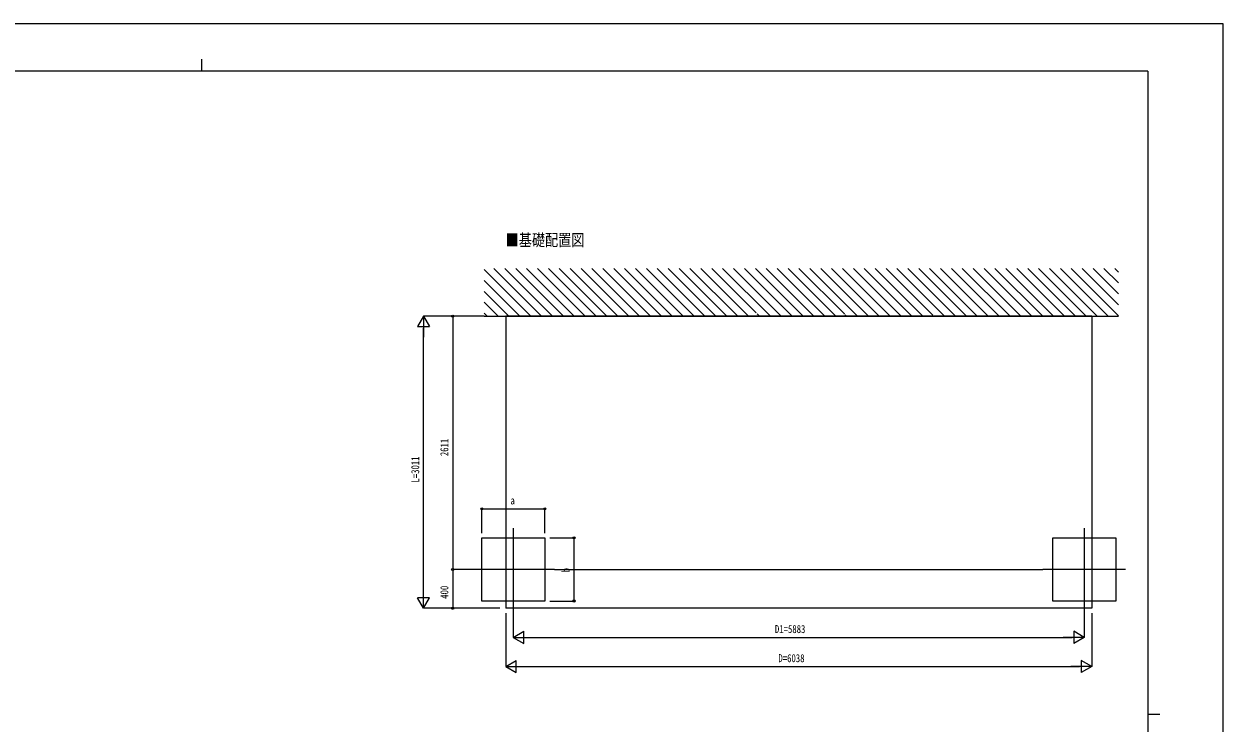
# Model space of a CAD drawing. Units: millimetres, scale not verified. Extents: x -10512 to 10512, y -7425 to 7425.
# Drawn here: x -1843 to 10512, y 222 to 7425 of the extents above; entities that cross this region are included whole.
import ezdxf
from ezdxf.enums import TextEntityAlignment as Align

# ---------------------------------------------------------------- set-up
doc = ezdxf.new("R2010")
doc.units = ezdxf.units.MM
doc.header["$LTSCALE"] = 40
for name, color, linetype in [('0-2_USER1', 3, 'Continuous'), ('0-4_YKK_12', 2, 'Continuous'), ('0-6_YKK_A1', 4, 'Continuous'), ('0-7_YKK_D', 6, 'Continuous'), ('0-8_YKK_ZWAK', 7, 'Continuous')]:
    doc.layers.add(name, color=color, linetype=linetype)
doc.styles.add('ＭＳ ゴシック', font='')
doc.styles.get('ＭＳ ゴシック').set_extended_font_data('MS Gothic')

msp = doc.modelspace()

# ---------------------------------------------------------------- linework, layer by layer
at = {"layer": '0-4_YKK_12'}
for p, q in [((3199.23, 2229.21), (3199.23, 1379.21)), ((9082.23, 2229.21), (9082.23, 1379.21)), ((3624.23, 1804.21), (2774.23, 1804.21)), ((9507.23, 1804.21), (8657.23, 1804.21))]:
    msp.add_line(p, q, dxfattribs=at)
at = {"layer": '0-6_YKK_A1'}
for p, q in [((3378.26, 4415.21), (2899.46, 4894.02)), ((3490.52, 4415.21), (2999.05, 4906.68)), ((3602.77, 4415.21), (3111.3, 4906.68)), ((3715.02, 4415.21), (3223.55, 4906.68)), ((3827.28, 4415.21), (3335.81, 4906.68)), ((3939.53, 4415.21), (3448.06, 4906.68)), ((4051.78, 4415.21), (3560.31, 4906.68)), ((4164.04, 4415.21), (3672.57, 4906.68)), ((4276.29, 4415.21), (3784.82, 4906.68)), ((4388.54, 4415.21), (3897.07, 4906.68)), ((4500.8, 4415.21), (4009.33, 4906.68)), ((4613.05, 4415.21), (4121.58, 4906.68)), ((4725.3, 4415.21), (4233.83, 4906.68)), ((4837.56, 4415.21), (4346.09, 4906.68)), ((4949.81, 4415.21), (4458.34, 4906.68)), ((5062.06, 4415.21), (4570.59, 4906.68)), ((5174.32, 4415.21), (4682.84, 4906.68)), ((5286.57, 4415.21), (4795.1, 4906.68)), ((5398.82, 4415.21), (4907.35, 4906.68)), ((5511.08, 4415.21), (5019.6, 4906.68)), ((5623.33, 4415.21), (5131.86, 4906.68)), ((5702.06, 4448.73), (5244.11, 4906.68)), ((5847.84, 4415.21), (5356.36, 4906.68)), ((5960.09, 4415.21), (5468.62, 4906.68)), ((6072.34, 4415.21), (5580.87, 4906.68)), ((6184.59, 4415.21), (5693.12, 4906.68)), ((6296.85, 4415.21), (5805.38, 4906.68)), ((6409.1, 4415.21), (5917.63, 4906.68)), ((6521.35, 4415.21), (6029.88, 4906.68)), ((6610.32, 4438.5), (6142.14, 4906.68)), ((6745.86, 4415.21), (6254.39, 4906.68)), ((6858.11, 4415.21), (6366.64, 4906.68)), ((6970.37, 4415.21), (6478.9, 4906.68)), ((7082.62, 4415.21), (6591.15, 4906.68)), ((7194.87, 4415.21), (6703.4, 4906.68)), ((7307.13, 4415.21), (6815.66, 4906.68)), ((7419.38, 4415.21), (6927.91, 4906.68)), ((7522.92, 4423.93), (7040.16, 4906.68)), ((7643.89, 4415.21), (7152.42, 4906.68)), ((7756.14, 4415.21), (7264.67, 4906.68)), ((7868.39, 4415.21), (7376.92, 4906.68)), ((7980.65, 4415.21), (7489.17, 4906.68)), ((8092.9, 4415.21), (7601.43, 4906.68)), ((8205.15, 4415.21), (7713.68, 4906.68)), ((8317.41, 4415.21), (7825.93, 4906.68)), ((8429.66, 4415.21), (7938.19, 4906.68)), ((8541.91, 4415.21), (8050.44, 4906.68)), ((8654.17, 4415.21), (8162.69, 4906.68)), ((8766.42, 4415.21), (8274.95, 4906.68)), ((8878.67, 4415.21), (8387.2, 4906.68)), ((8990.92, 4415.21), (8499.45, 4906.68)), ((9103.18, 4415.21), (8611.71, 4906.68)), ((9215.43, 4415.21), (8723.96, 4906.68)), ((9327.68, 4415.21), (8836.21, 4906.68)), ((9435.77, 4419.38), (8948.47, 4906.68)), ((9435.77, 4531.63), (9060.72, 4906.68)), ((9435.77, 4643.88), (9172.97, 4906.68)), ((9435.77, 4756.14), (9285.23, 4906.68)), ((9435.77, 4868.39), (9397.48, 4906.68)), ((3266.01, 4415.21), (2899.46, 4781.77)), ((3153.76, 4415.21), (2899.46, 4669.52)), ((3041.51, 4415.21), (2899.46, 4557.26)), ((2929.25, 4415.21), (2899.46, 4445.01)), ((2899.46, 4415.21), (9435.77, 4415.21)), ((3121.73, 4415.21), (3121.73, 1404.21)), ((9159.73, 4415.21), (3121.73, 4415.21)), ((5708.78, 4442.01), (5707.98, 4442.82)), ((5735.58, 4415.21), (5710.97, 4439.83)), ((6613.48, 4435.34), (6612.11, 4436.71)), ((6633.61, 4415.21), (6619.24, 4429.58)), ((7531.63, 4415.21), (7527.98, 4418.87))]:
    msp.add_line(p, q, dxfattribs=at)
msp.add_lwpolyline([(9159.73, 4415.21), (9159.73, 1404.21), (3121.73, 1404.21)], dxfattribs=at)
for points in [[(2874.23, 2129.21), (3524.23, 2129.21), (3524.23, 1479.21), (2874.23, 1479.21)], [(8757.23, 2129.21), (9407.23, 2129.21), (9407.23, 1479.21), (8757.23, 1479.21)]]:
    msp.add_lwpolyline(points, close=True, dxfattribs=at)
at = {"layer": '0-7_YKK_D'}
for p, q in [((2274.23, 4415.21), (2211.73, 4306.96)), ((2898.46, 4415.21), (2273.23, 4415.21)), ((2274.23, 4415.21), (2336.73, 4306.96)), ((2274.23, 4415.21), (2274.23, 4198.71)), ((2898.46, 4415.21), (2573.23, 4415.21)), ((2574.23, 4415.21), (2574.23, 1804.21)), ((2211.73, 4306.96), (2336.73, 4306.96)), ((2274.23, 1529.21), (2274.23, 4290.21)), ((2874.23, 2179.21), (2874.23, 2430.21)), ((2874.23, 2429.21), (3524.23, 2429.21)), ((3524.23, 2179.21), (3524.23, 2430.21)), ((3574.23, 2129.21), (3825.23, 2129.21)), ((3824.23, 2129.21), (3824.23, 1479.21)), ((2773.23, 1804.21), (2573.23, 1804.21)), ((2772.23, 1804.21), (2573.23, 1804.21)), ((2574.23, 1804.21), (2574.23, 1404.21)), ((3624.73, 1804.21), (8656.73, 1804.21)), ((2274.23, 1404.21), (2274.23, 1620.72)), ((2274.23, 1404.21), (2211.73, 1512.47)), ((2336.73, 1512.47), (2211.73, 1512.47)), ((2274.23, 1404.21), (2336.73, 1512.47)), ((3059.87, 1404.21), (2273.23, 1404.21)), ((3059.87, 1404.21), (2573.23, 1404.21)), ((3199.23, 1378.21), (3199.23, 1103.21)), ((3574.23, 1479.21), (3825.23, 1479.21)), ((9082.23, 1378.21), (9082.23, 1103.21)), ((3121.73, 1354.21), (3121.73, 803.21)), ((9159.73, 1354.21), (9159.73, 803.21)), ((3199.23, 1104.21), (3307.48, 1166.71)), ((3307.48, 1041.71), (3307.48, 1166.71)), ((9082.23, 1104.21), (8973.97, 1166.71)), ((8973.97, 1166.71), (8973.97, 1041.71)), ((3199.23, 1104.21), (3307.48, 1041.71)), ((3199.23, 1104.21), (3415.73, 1104.21)), ((3324.23, 1104.21), (8957.23, 1104.21)), ((9082.23, 1104.21), (8865.72, 1104.21)), ((9082.23, 1104.21), (8973.97, 1041.71)), ((3121.73, 804.21), (3229.98, 866.71)), ((3229.98, 741.71), (3229.98, 866.71)), ((9159.73, 804.21), (9051.47, 866.71)), ((9051.47, 866.71), (9051.47, 741.71)), ((3121.73, 804.21), (3229.98, 741.71)), ((3121.73, 804.21), (3338.23, 804.21)), ((3246.73, 804.21), (9034.73, 804.21)), ((9159.73, 804.21), (8943.22, 804.21)), ((9159.73, 804.21), (9051.47, 741.71))]:
    msp.add_line(p, q, dxfattribs=at)
for centre in [(2574.23, 4415.21), (2874.23, 2429.21), (3524.23, 2429.21), (3824.23, 2129.21), (2574.23, 1804.21), (2574.23, 1804.21), (3824.23, 1479.21), (2574.23, 1404.21)]:
    msp.add_circle(centre, 10.62, dxfattribs=at)
at = {"layer": '0-8_YKK_ZWAK'}
for p, q in [((-12.45, 7062.5), (-12.45, 6937.5)), ((9737.55, 6937.5), (-9762.45, 6937.5)), ((9737.55, 6937.5), (9737.55, -6312.5)), ((9737.55, 312.5), (9862.55, 312.5))]:
    msp.add_line(p, q, dxfattribs=at)
msp.add_lwpolyline([(-10512.5, -7425), (10512.5, -7425), (10512.5, 7425), (-10512.5, 7425)], close=True, dxfattribs=at)

# ---------------------------------------------------------------- texts
at = {"layer": '0-2_USER1', "style": 'ＭＳ ゴシック', "width": 0.8}
msp.add_text('■基礎配置図', height=123.8, dxfattribs=at).set_placement((3120.67, 5100.31), align=Align.BOTTOM_LEFT)
at = {"layer": '0-7_YKK_D', "style": 'ＭＳ ゴシック', "width": 0.8}
for s, p in [('2611', (2554.23, 2971.71)), ('L=3011', (2254.23, 2699.71)), ('b', (3804.23, 1774.21)), ('400', (2554.23, 1502.21))]:
    msp.add_text(s, height=82.48, rotation=90, dxfattribs=at).set_placement(p, align=Align.BOTTOM_LEFT)
for s, p in [('a', (3169.23, 2449.21)), ('D1=5883', (5894.73, 1124.21)), ('D=6038', (5930.73, 824.21))]:
    msp.add_text(s, height=82.48, dxfattribs=at).set_placement(p, align=Align.BOTTOM_LEFT)

doc.saveas('drawing.dxf')
